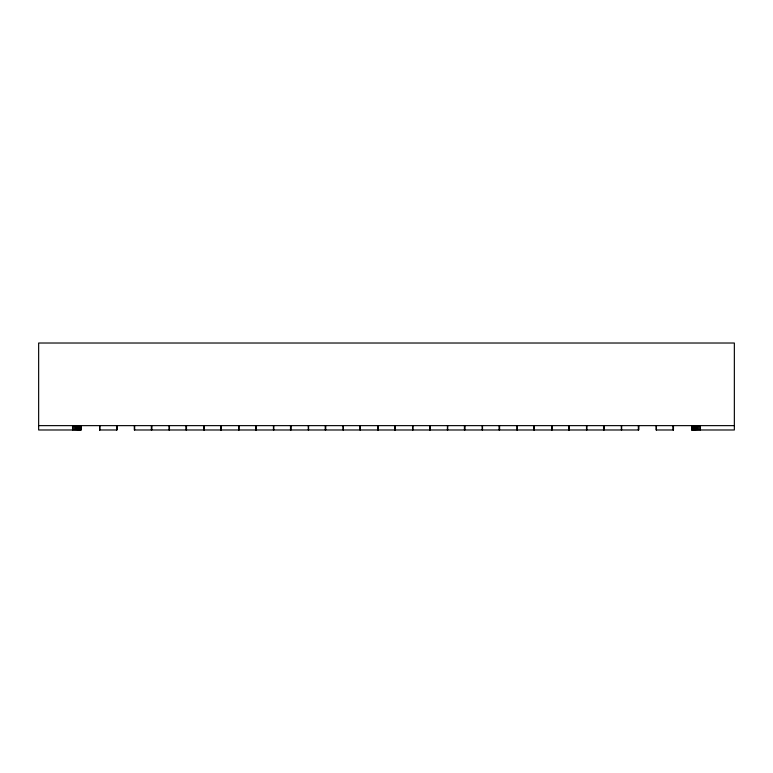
<?xml version="1.0" encoding="UTF-8"?>
<svg xmlns="http://www.w3.org/2000/svg" width="773" height="773" viewBox="0 0 773 773"><rect width="100%" height="100%" fill="white"/><g stroke="black" fill="none" stroke-linecap="round" stroke-linejoin="round"><path stroke-width="1.16" d="M38.65 425.633L734.35 425.633M99.524 429.981L116.916 429.981L116.916 425.633M700.435 425.633L700.435 429.981M699.198 425.633L699.198 429.981M697.98 425.633L697.98 429.981M696.821 425.633L696.821 429.981M695.729 425.633L695.729 429.981M694.743 425.633L694.743 429.981M693.864 425.633L693.864 429.981M693.12 425.633L693.12 429.981M692.521 425.633L692.521 429.981M692.086 425.633L692.086 429.981M691.825 425.633L691.825 429.981M691.738 425.633L691.738 429.981L734.35 429.981L734.35 343.019L38.65 343.019L38.65 429.981L81.262 429.981L81.262 425.633M673.476 425.633L673.476 429.981L656.084 429.981L656.171 425.633M673.389 425.633L673.389 429.981M673.128 425.633L673.128 429.981M656.432 425.633L656.432 429.981M638.691 425.633L638.691 429.981L134.309 429.981L134.309 425.633M638.604 425.633L638.604 429.981M638.343 425.633L638.343 429.981M621.647 425.633L621.647 429.981M621.299 425.633L621.386 429.981M603.906 425.633L603.906 429.981M603.819 425.633L603.819 429.981M603.558 425.633L603.558 429.981M586.862 425.633L586.862 429.981M586.514 425.633L586.514 429.981M569.121 425.633L569.121 429.981M569.034 425.633L569.034 429.981M568.773 425.633L568.773 429.981M552.077 425.633L552.077 429.981M551.729 425.633L551.729 429.981M534.336 425.633L534.336 429.981M534.249 425.633L534.249 429.981M533.988 425.633L533.988 429.981M517.292 425.633L517.292 429.981M517.031 425.633L516.944 429.981M499.551 425.633L499.551 429.981M499.464 425.633L499.464 429.981M499.203 425.633L499.203 429.981M482.507 425.633L482.507 429.981M482.159 425.633L482.246 429.981M464.766 425.633L464.766 429.981M464.679 425.633L464.679 429.981M464.418 425.633L464.418 429.981M447.722 425.633L447.722 429.981M447.461 425.633L447.374 429.981M429.981 425.633L429.981 429.981M429.894 425.633L429.894 429.981M429.633 425.633L429.633 429.981M412.937 425.633L412.937 429.981M412.589 425.633L412.589 429.981M395.196 425.633L395.196 429.981M395.109 425.633L395.109 429.981M394.848 425.633L394.848 429.981M378.152 425.633L378.152 429.981M377.804 425.633L377.891 429.981M360.411 425.633L360.411 429.981M360.324 425.633L360.324 429.981M360.063 425.633L360.063 429.981M343.367 425.633L343.367 429.981M343.019 425.633L343.106 429.981M325.626 425.633L325.626 429.981M325.539 425.633L325.539 429.981M325.278 425.633L325.278 429.981M308.582 425.633L308.582 429.981M308.234 425.633L308.321 429.981M290.841 425.633L290.841 429.981M290.754 425.633L290.754 429.981M290.493 425.633L290.493 429.981M273.797 425.633L273.797 429.981M273.449 425.633L273.449 429.981M256.056 425.633L256.056 429.981M255.969 425.633L255.969 429.981M255.708 425.633L255.708 429.981M239.012 425.633L239.012 429.981M238.751 425.633L238.664 429.981M221.271 425.633L221.271 429.981M221.184 425.633L221.184 429.981M220.923 425.633L220.923 429.981M204.227 425.633L204.227 429.981M203.966 425.633L203.879 429.981M186.486 425.633L186.486 429.981M186.399 425.633L186.399 429.981M186.138 425.633L186.138 429.981M169.442 425.633L169.442 429.981M169.094 425.633L169.094 429.981M151.701 425.633L151.701 429.981M151.614 425.633L151.614 429.981M151.353 425.633L151.353 429.981M134.657 425.633L134.657 429.981M116.829 425.633L116.829 429.981M116.568 425.633L116.568 429.981M99.872 425.633L99.872 429.981M99.611 425.633L99.611 429.981M80.914 425.633L80.914 429.981M80.479 425.633L80.479 429.981M79.88 425.633L79.88 429.981M79.136 425.633L79.136 429.981M78.257 425.633L78.257 429.981M77.271 425.633L77.271 429.981M76.179 425.633L76.179 429.981M75.02 425.633L75.02 429.981M73.802 425.633L73.802 429.981M72.565 425.633L72.565 429.981"/></g></svg>
